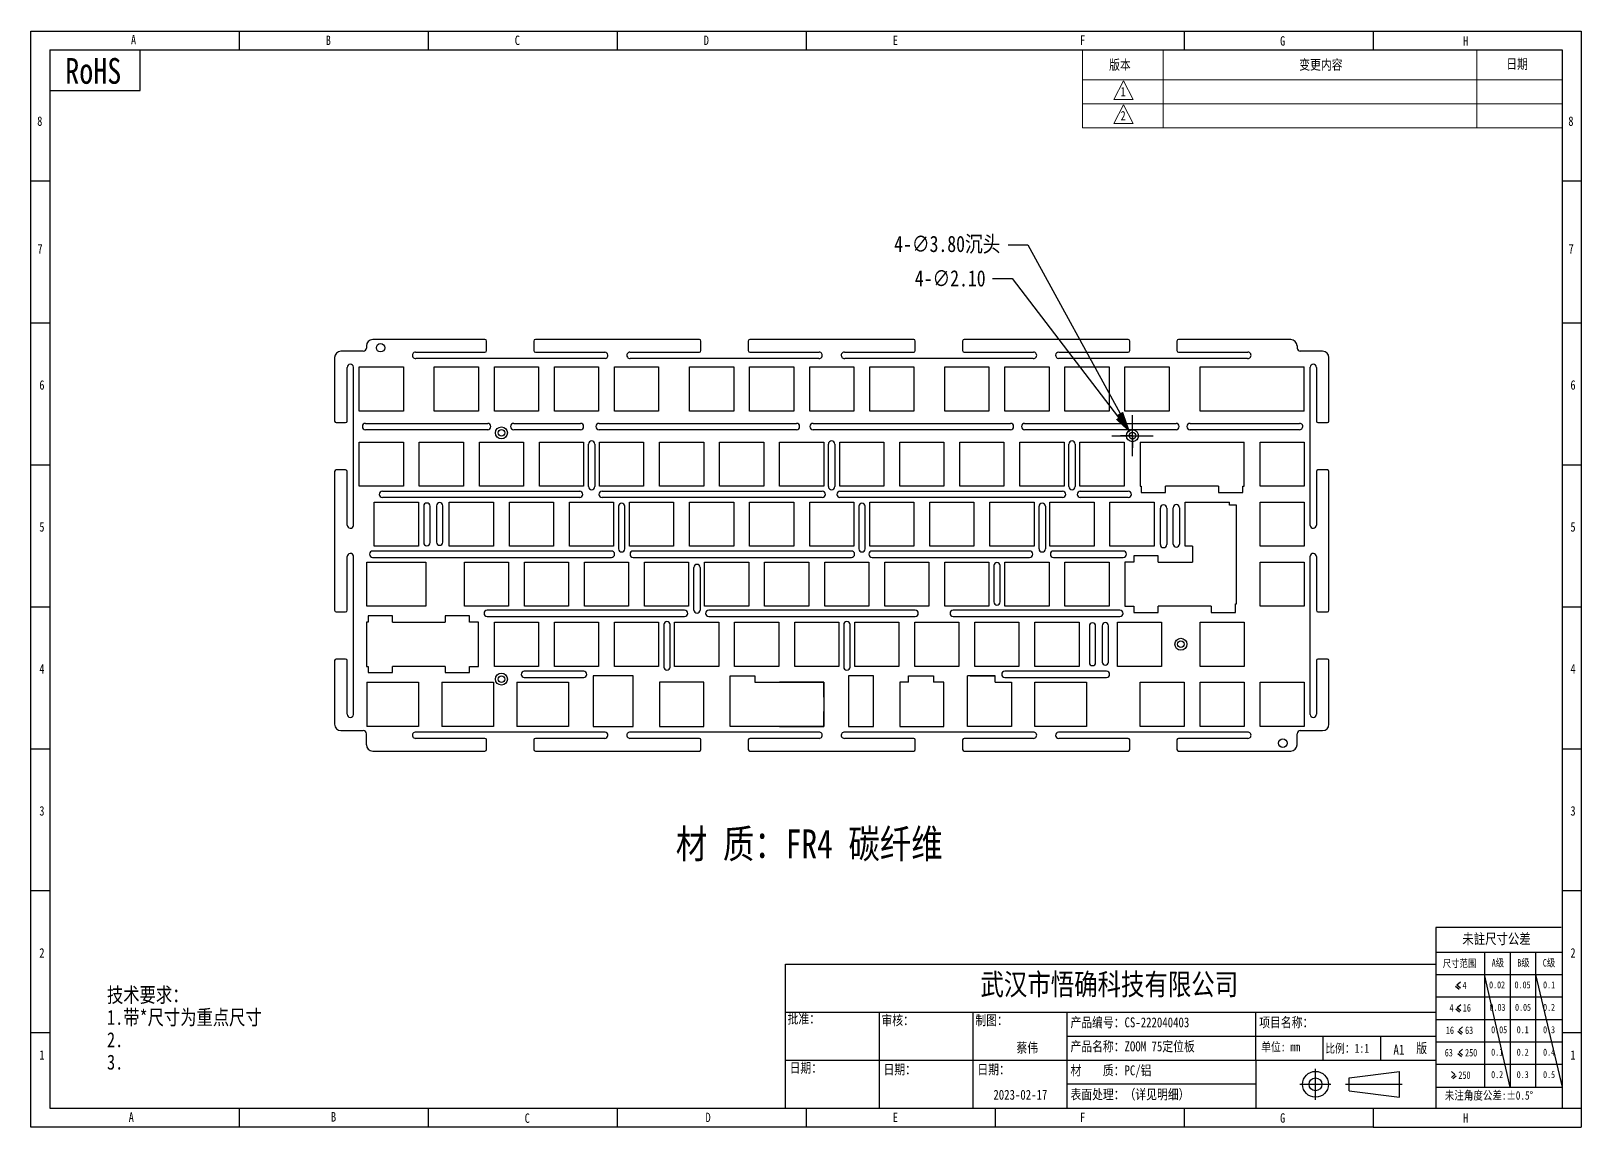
# Model space of a CAD drawing. Header units: millimetres. Extents: x 1340 to 2414, y -845 to -497.
# Drawn here: x 1922.1 to 2413.7, y -845 to -497.4 of the extents above; entities that cross this region are included whole.
import ezdxf

# ---------------------------------------------------------------- set-up
doc = ezdxf.new("R2010")
doc.units = ezdxf.units.MM
doc.header["$LTSCALE"] = 50
doc.header["$MEASUREMENT"] = 0
doc.header["$PDMODE"] = 3
doc.header["$PDSIZE"] = 0.3125
doc.linetypes.add('CENTER', pattern=[0.6, 0.375, -0.075, 0.075, -0.075])
doc.layers.get('0').update_dxf_attribs({"linetype": 'CONTINUOUS'})
doc.layers.get('Defpoints').update_dxf_attribs({"linetype": 'CONTINUOUS'})
for name, color, linetype in [('10', 7, 'CONTINUOUS'), ('TK', 7, 'CONTINUOUS'), ('尺寸', 3, 'CONTINUOUS'), ('文字', 3, 'CONTINUOUS')]:
    doc.layers.add(name, color=color, linetype=linetype)
doc.styles.get("Standard").update_dxf_attribs({"font": '', "width": 0.8})
doc.styles.get('Standard').set_extended_font_data('SimSun')
doc.dimstyles.get("Standard").update_dxf_attribs({"dimscale": 18, "dimtxt": 0.15625, "dimasz": 0.1875, "dimexe": 0.125, "dimexo": 0.0625, "dimgap": 0.09, "dimtad": 0, "dimtih": 1, "dimtoh": 1, "dimzin": 12, "dimdsep": 46, "dimtxsty": 'Standard', "dimblk": '_FILLED', "dimcen": 0.09, "dimazin": 3, "dimtp": 0.01, "dimtm": 0.01, "dimtfac": 1, "dimtofl": 0, "dimtmove": 0, "dimatfit": 3, "dimldrblk": '_FILLED', "dimfxl": 1, "dimtolj": 1, "dimtzin": 4, "dimarcsym": 0})

# ---------------------------------------------------------------- blocks, each defined once
blk = doc.blocks.new('SW_CENTERMARKSYMBOL_6')
at = {"layer": '10', "color": 0}
for p, q in [((-2.5, 0), (-3.8, 0)), ((0, 0), (-2.5, 0)), ((0, 2.5), (0, 3.8)), ((0, 0), (0, 2.5)), ((0, 0), (0, -2.5)), ((0, 0), (2.5, 0)), ((2.5, 0), (3.8, 0)), ((0, -2.5), (0, -3.8))]:
    blk.add_line(p, q, dxfattribs=at)
blk = doc.blocks.new('_FILLED')
at = {"color": 0, "linetype": 'ByBlock'}
blk.add_solid([(0, 0), (-1, 0.167), (-1, -0.167)], dxfattribs=at)
blk = doc.blocks.new('*D2')
at = {"color": 0, "lineweight": -2, "transparency": 16777216}
for p, q in [((2232.02, -565.22), (2238.21, -565.22)), ((2238.21, -565.22), (2267.54, -618.68)), ((2271.43, -632.3), (2271.43, -619.23)), ((2264.89, -625.77), (2277.96, -625.77))]:
    blk.add_line(p, q, dxfattribs=at)
at = {"layer": 'Defpoints', "color": 0, "transparency": 16777216}
for p in [(2270.51, -624.1), (2272.34, -627.43)]:
    blk.add_point(p, dxfattribs=at)
at = {"color": 0, "lineweight": -2, "transparency": 16777216, "xscale": 6.1875, "yscale": 6.1875, "zscale": 6.1875, "rotation": 298.750287693437}
blk.add_blockref('_FILLED', (2270.51, -624.1), dxfattribs=at)
at = {"color": 0, "transparency": 16777216, "insert": (2212.71, -565.22), "char_height": 5.1562, "attachment_point": 5}
blk.add_mtext('\\A1;4-∅3.80{\\fSimSun|b0|i0|c134|p2;沉头}', dxfattribs=at)
blk = doc.blocks.new('*D3')
at = {"color": 0, "lineweight": -2, "transparency": 16777216}
for p, q in [((2227.05, -575.9), (2233.24, -575.9)), ((2233.24, -575.9), (2267.03, -620.02)), ((2271.43, -632.3), (2271.43, -619.23)), ((2264.89, -625.77), (2277.96, -625.77))]:
    blk.add_line(p, q, dxfattribs=at)
at = {"layer": 'Defpoints', "color": 0, "transparency": 16777216}
for p in [(2270.79, -624.93), (2272.06, -626.6)]:
    blk.add_point(p, dxfattribs=at)
at = {"color": 0, "lineweight": -2, "transparency": 16777216, "xscale": 6.1875, "yscale": 6.1875, "zscale": 6.1875, "rotation": 307.4442253555715}
blk.add_blockref('_FILLED', (2270.79, -624.93), dxfattribs=at)
at = {"color": 0, "transparency": 16777216, "insert": (2213.62, -575.9), "char_height": 5.1562, "attachment_point": 5}
blk.add_mtext('\\A1;4-∅2.10', dxfattribs=at)

msp = doc.modelspace()

# ---------------------------------------------------------------- linework, layer by layer
at = {"color": 0}
for p, q in [((1922.068, -845.03), (1922.068, -497.412)), ((1922.068, -497.412), (2413.699, -497.412)), ((1988.062, -497.412), (1988.062, -503.407)), ((2048.011, -497.412), (2048.011, -503.407)), ((2107.96, -497.412), (2107.96, -503.407)), ((2167.908, -497.412), (2167.908, -503.407)), ((2287.806, -497.412), (2287.806, -503.407)), ((2347.755, -497.412), (2347.755, -503.407)), ((2413.699, -497.412), (2413.699, -845.03)), ((1928.063, -503.407), (1928.063, -839.035)), ((1928.063, -503.407), (2407.704, -503.407)), ((1956.744, -516.306), (1956.744, -503.407)), ((2407.704, -503.407), (2407.704, -839.035)), ((1928.063, -516.306), (1956.744, -516.306)), ((1922.068, -544.922), (1928.063, -544.922)), ((2407.704, -544.922), (2413.699, -544.922)), ((1922.068, -589.947), (1928.063, -589.947)), ((2407.704, -589.947), (2413.699, -589.947)), ((1922.068, -634.977), (1928.063, -634.977)), ((2407.704, -634.977), (2413.699, -634.977)), ((1922.068, -680.006), (1928.063, -680.006)), ((2407.704, -680.006), (2413.699, -680.006)), ((1922.068, -725.035), (1928.063, -725.035)), ((2407.704, -725.035), (2413.699, -725.035)), ((2407.704, -748.669), (2407.704, -800.995)), ((1922.068, -770.064), (1928.063, -770.064)), ((2407.704, -770.064), (2413.699, -770.064)), ((2407.395, -781.779), (2367.682, -781.779)), ((2367.682, -781.779), (2367.682, -795.861)), ((2367.682, -783.292), (2367.682, -839.035)), ((2367.682, -789.549), (2407.704, -789.549)), ((2383.093, -789.549), (2383.093, -832.421)), ((2391.194, -789.549), (2391.194, -832.421)), ((2399.294, -789.549), (2399.294, -832.421)), ((2161.362, -793.367), (2367.682, -793.377)), ((2161.362, -839.035), (2161.362, -793.367)), ((2367.682, -796.662), (2407.704, -796.662)), ((2373.94, -800.409), (2375.052, -801.342)), ((2374.321, -799.955), (2375.433, -799.022)), ((2374.321, -799.955), (2375.433, -800.888)), ((2367.682, -803.774), (2407.704, -803.774)), ((2374.429, -807.118), (2375.54, -806.185)), ((2161.362, -808.58), (2367.682, -808.58)), ((2191.148, -839.035), (2191.148, -808.58)), ((2220.934, -839.035), (2220.934, -808.58)), ((2250.72, -839.035), (2250.72, -808.58)), ((2310.592, -823.795), (2310.592, -808.58)), ((2367.682, -810.887), (2407.704, -810.887)), ((2374.048, -807.572), (2375.159, -808.505)), ((2374.429, -807.118), (2375.54, -808.051)), ((1922.068, -815.094), (1928.063, -815.094)), ((2374.646, -814.635), (2375.758, -815.568)), ((2375.027, -814.181), (2376.139, -813.248)), ((2375.027, -814.181), (2376.139, -815.114)), ((2407.704, -815.094), (2413.699, -815.094)), ((2250.72, -816.187), (2367.682, -816.187)), ((2331.782, -816.187), (2331.782, -823.795)), ((2350.109, -816.334), (2350.109, -823.795)), ((2367.682, -818), (2407.704, -818)), ((2375.027, -821.293), (2376.139, -820.361)), ((2161.362, -823.795), (2367.682, -823.795)), ((2310.592, -823.795), (2310.592, -839.035)), ((2367.682, -825.112), (2407.704, -825.112)), ((2374.646, -821.747), (2375.758, -822.68)), ((2375.027, -821.293), (2376.139, -822.226)), ((2340.14, -829.443), (2356.093, -827.394)), ((2340.14, -833.541), (2340.14, -829.443)), ((2356.093, -835.589), (2356.093, -827.394)), ((2373.728, -828.406), (2372.616, -827.473)), ((2373.728, -828.406), (2372.616, -829.339)), ((2374.109, -828.86), (2372.997, -829.793)), ((2310.592, -831.415), (2250.72, -831.415)), ((2340.14, -833.541), (2356.093, -835.589)), ((2367.682, -832.421), (2407.704, -832.421)), ((1928.063, -839.035), (2104.071, -839.035)), ((1988.062, -839.035), (1988.062, -845.03)), ((2048.011, -839.035), (2048.011, -845.03)), ((2104.071, -839.035), (2367.682, -839.035)), ((2107.96, -839.035), (2107.96, -845.03)), ((2167.908, -839.035), (2167.908, -845.03)), ((2227.857, -839.035), (2227.857, -845.03)), ((2287.806, -839.035), (2287.806, -845.03)), ((2347.755, -839.035), (2347.755, -845.03)), ((2367.682, -839.02), (2407.704, -839.035)), ((2367.682, -839.035), (2413.699, -839.035)), ((2107.96, -845.03), (1922.068, -845.03)), ((2347.755, -845.03), (2107.96, -845.03)), ((2347.755, -845.03), (2413.699, -845.03))]:
    msp.add_line(p, q, dxfattribs=at)
at = {"color": 0, "lineweight": 13}
for p, q in [((2255.566, -512.866), (2255.566, -503.407)), ((2281.178, -512.866), (2281.178, -503.407)), ((2380.704, -512.866), (2380.704, -503.407)), ((2407.654, -512.866), (2255.566, -512.866))]:
    msp.add_line(p, q, dxfattribs=at)
at = {"color": 7, "linetype": 'Continuous'}
for p, q in [((2027.452, -598.962), (2020.352, -598.964)), ((2028.452, -597.267), (2028.452, -597.962)), ((2066.054, -595.267), (2030.452, -595.267)), ((2044.054, -599.267), (2066.054, -599.267)), ((2066.554, -598.767), (2066.554, -595.767)), ((2081.554, -595.767), (2081.554, -598.767)), ((2134.054, -595.267), (2082.054, -595.267)), ((2082.054, -599.267), (2104.054, -599.267)), ((2112.054, -599.267), (2134.054, -599.267)), ((2134.554, -598.767), (2134.554, -595.767)), ((2149.554, -595.767), (2149.554, -598.767)), ((2202.054, -595.267), (2150.054, -595.267)), ((2150.054, -599.267), (2172.054, -599.267)), ((2180.051, -599.267), (2202.054, -599.267)), ((2202.554, -598.767), (2202.554, -595.767)), ((2217.554, -595.767), (2217.554, -598.767)), ((2270.054, -595.267), (2218.054, -595.267)), ((2218.054, -599.267), (2240.051, -599.267)), ((2248.051, -599.267), (2270.054, -599.267)), ((2270.554, -598.767), (2270.554, -595.767)), ((2285.554, -595.767), (2285.554, -598.767)), ((2321.652, -595.267), (2286.054, -595.267)), ((2286.054, -599.267), (2308.051, -599.267)), ((2323.652, -597.267), (2323.652, -597.962)), ((2331.752, -598.964), (2324.652, -598.962)), ((2018.352, -600.964), (2018.352, -621.129)), ((2022.352, -621.129), (2022.352, -604.131)), ((2024.347, -654.226), (2024.347, -604.031)), ((2026.177, -617.962), (2026.177, -603.962)), ((2026.177, -603.962), (2040.176, -603.962)), ((2040.176, -603.962), (2040.176, -617.962)), ((2104.154, -601.262), (2044.154, -601.262)), ((2049.989, -617.962), (2049.989, -603.962)), ((2049.989, -603.962), (2063.989, -603.962)), ((2063.989, -603.962), (2063.989, -617.962)), ((2069.039, -617.962), (2069.039, -603.962)), ((2069.039, -603.962), (2083.039, -603.962)), ((2083.039, -603.962), (2083.039, -617.962)), ((2088.089, -617.962), (2088.089, -603.962)), ((2088.089, -603.962), (2102.089, -603.962)), ((2102.089, -603.962), (2102.089, -617.962)), ((2107.139, -617.962), (2107.139, -603.962)), ((2107.139, -603.962), (2121.139, -603.962)), ((2171.954, -601.262), (2112.154, -601.262)), ((2121.139, -603.962), (2121.139, -617.962)), ((2130.952, -617.962), (2130.952, -603.962)), ((2130.952, -603.962), (2144.951, -603.962)), ((2144.951, -603.962), (2144.951, -617.962)), ((2150.002, -617.962), (2150.002, -603.962)), ((2150.002, -603.962), (2164.001, -603.962)), ((2164.001, -603.962), (2164.001, -617.962)), ((2169.052, -617.962), (2169.052, -603.962)), ((2169.052, -603.962), (2183.051, -603.962)), ((2239.951, -601.262), (2180.151, -601.262)), ((2183.051, -603.962), (2183.051, -617.962)), ((2188.102, -617.962), (2188.102, -603.962)), ((2188.102, -603.962), (2202.101, -603.962)), ((2202.101, -603.962), (2202.101, -617.962)), ((2211.914, -617.962), (2211.914, -603.962)), ((2211.914, -603.962), (2225.914, -603.962)), ((2225.914, -603.962), (2225.914, -617.962)), ((2230.964, -617.962), (2230.964, -603.962)), ((2230.964, -603.962), (2244.964, -603.962)), ((2244.964, -603.962), (2244.964, -617.962)), ((2307.951, -601.262), (2247.951, -601.262)), ((2250.014, -603.962), (2264.014, -603.962)), ((2250.014, -617.962), (2250.014, -603.962)), ((2264.014, -603.962), (2264.014, -617.962)), ((2269.064, -603.962), (2283.064, -603.962)), ((2269.064, -617.962), (2269.064, -603.962)), ((2283.064, -603.962), (2283.064, -617.962)), ((2292.877, -603.962), (2325.927, -603.962)), ((2292.877, -617.962), (2292.877, -603.962)), ((2325.927, -617.962), (2325.927, -603.962)), ((2327.757, -654.226), (2327.757, -604.031)), ((2329.752, -604.131), (2329.752, -621.129)), ((2333.752, -621.129), (2333.752, -600.964)), ((2040.176, -617.962), (2026.177, -617.962)), ((2063.989, -617.962), (2049.989, -617.962)), ((2083.039, -617.962), (2069.039, -617.962)), ((2102.089, -617.962), (2088.089, -617.962)), ((2121.139, -617.962), (2107.139, -617.962)), ((2144.951, -617.962), (2130.952, -617.962)), ((2164.001, -617.962), (2150.002, -617.962)), ((2183.051, -617.962), (2169.052, -617.962)), ((2202.101, -617.962), (2188.102, -617.962)), ((2225.914, -617.962), (2211.914, -617.962)), ((2244.964, -617.962), (2230.964, -617.962)), ((2264.014, -617.962), (2250.014, -617.962)), ((2283.064, -617.962), (2269.064, -617.962)), ((2325.927, -617.962), (2292.877, -617.962)), ((2018.852, -621.629), (2021.852, -621.629)), ((2028.177, -621.868), (2066.924, -621.868)), ((2066.924, -623.868), (2028.177, -623.868)), ((2075.199, -621.868), (2096.356, -621.868)), ((2096.356, -623.868), (2075.199, -623.868)), ((2102.27, -621.868), (2164.856, -621.868)), ((2164.856, -623.868), (2102.27, -623.868)), ((2170.152, -621.868), (2232.738, -621.868)), ((2232.738, -623.868), (2170.152, -623.868)), ((2237.213, -621.868), (2285.246, -621.868)), ((2285.246, -623.868), (2237.213, -623.868)), ((2289.721, -621.868), (2324.454, -621.868)), ((2324.425, -623.863), (2289.721, -623.868)), ((2330.252, -621.629), (2333.252, -621.629)), ((2026.177, -641.774), (2026.177, -627.774)), ((2026.177, -627.774), (2040.176, -627.774)), ((2040.176, -627.774), (2040.176, -641.774)), ((2045.227, -641.774), (2045.227, -627.774)), ((2045.227, -627.774), (2059.226, -627.774)), ((2059.226, -627.774), (2059.226, -641.774)), ((2064.277, -641.774), (2064.277, -627.774)), ((2064.277, -627.774), (2078.276, -627.774)), ((2078.276, -627.774), (2078.276, -641.774)), ((2083.327, -641.774), (2083.327, -627.774)), ((2083.327, -627.774), (2097.326, -627.774)), ((2097.326, -627.774), (2097.326, -641.774)), ((2098.876, -641.888), (2098.876, -628.406)), ((2100.876, -628.406), (2100.876, -641.888)), ((2102.377, -641.774), (2102.377, -627.774)), ((2102.377, -627.774), (2116.376, -627.774)), ((2116.376, -627.774), (2116.376, -641.774)), ((2121.425, -641.774), (2121.425, -627.774)), ((2121.425, -627.774), (2135.426, -627.774)), ((2135.426, -627.774), (2135.426, -641.774)), ((2140.475, -641.774), (2140.475, -627.774)), ((2140.475, -627.774), (2154.476, -627.774)), ((2154.476, -627.774), (2154.476, -641.774)), ((2159.527, -641.774), (2159.527, -627.774)), ((2159.527, -627.774), (2173.526, -627.774)), ((2173.526, -627.774), (2173.526, -641.774)), ((2174.992, -641.888), (2174.992, -628.406)), ((2176.992, -628.406), (2176.992, -641.888)), ((2178.577, -641.774), (2178.577, -627.774)), ((2178.577, -627.774), (2192.576, -627.774)), ((2192.576, -627.774), (2192.576, -641.774)), ((2197.627, -641.774), (2197.627, -627.774)), ((2197.627, -627.774), (2211.626, -627.774)), ((2211.626, -627.774), (2211.626, -641.774)), ((2216.677, -627.774), (2230.676, -627.774)), ((2216.677, -641.774), (2216.677, -627.774)), ((2230.676, -627.774), (2230.676, -641.774)), ((2235.727, -627.774), (2249.726, -627.774)), ((2235.727, -641.774), (2235.727, -627.774)), ((2249.726, -627.774), (2249.726, -641.774)), ((2251.271, -641.888), (2251.271, -628.406)), ((2253.271, -628.406), (2253.271, -641.888)), ((2254.777, -627.774), (2268.776, -627.774)), ((2254.777, -641.774), (2254.777, -627.774)), ((2268.776, -627.774), (2268.776, -641.774)), ((2273.825, -627.774), (2306.875, -627.774)), ((2273.825, -627.774), (2273.825, -641.774)), ((2306.875, -641.774), (2306.875, -627.774)), ((2311.927, -627.774), (2325.926, -627.774)), ((2311.927, -641.774), (2311.927, -627.774)), ((2325.926, -627.774), (2325.926, -641.774)), ((2018.352, -637.129), (2018.352, -681.123)), ((2021.852, -636.629), (2018.852, -636.629)), ((2022.352, -654.127), (2022.352, -637.129)), ((2329.752, -637.129), (2329.752, -654.127)), ((2333.252, -636.629), (2330.252, -636.629)), ((2333.752, -681.123), (2333.752, -637.129)), ((2040.176, -641.774), (2026.177, -641.774)), ((2033.518, -643.376), (2096.104, -643.376)), ((2059.226, -641.774), (2045.227, -641.774)), ((2078.276, -641.774), (2064.277, -641.774)), ((2097.326, -641.774), (2083.327, -641.774)), ((2116.376, -641.774), (2102.377, -641.774)), ((2103.226, -643.376), (2173.061, -643.376)), ((2135.426, -641.774), (2121.425, -641.774)), ((2154.476, -641.774), (2140.475, -641.774)), ((2173.526, -641.774), (2159.527, -641.774)), ((2192.576, -641.774), (2178.577, -641.774)), ((2178.658, -643.376), (2249.272, -643.376)), ((2211.626, -641.774), (2197.627, -641.774)), ((2230.676, -641.774), (2216.677, -641.774)), ((2249.726, -641.774), (2235.727, -641.774)), ((2268.776, -641.774), (2254.777, -641.774)), ((2254.886, -643.376), (2270.09, -643.376)), ((2273.825, -641.774), (2274.226, -641.774)), ((2274.226, -641.774), (2274.226, -643.775)), ((2274.226, -643.775), (2281.945, -643.774)), ((2298.745, -641.774), (2281.945, -641.774)), ((2281.945, -643.774), (2281.945, -641.774)), ((2298.745, -641.774), (2298.745, -643.774)), ((2298.745, -643.774), (2306.451, -643.775)), ((2306.451, -641.774), (2306.875, -641.774)), ((2306.451, -643.775), (2306.451, -641.774)), ((2325.926, -641.774), (2311.927, -641.774)), ((2030.939, -660.824), (2030.939, -646.824)), ((2030.939, -646.824), (2044.939, -646.824)), ((2096.104, -645.376), (2033.518, -645.376)), ((2044.939, -646.824), (2044.939, -660.824)), ((2046.625, -648.137), (2046.625, -659.667)), ((2048.625, -659.667), (2048.625, -648.137)), ((2050.709, -647.999), (2050.709, -659.529)), ((2052.709, -659.529), (2052.709, -647.999)), ((2054.752, -660.824), (2054.752, -646.824)), ((2054.752, -646.824), (2068.751, -646.824)), ((2068.751, -646.824), (2068.751, -660.824)), ((2073.802, -660.824), (2073.802, -646.824)), ((2073.802, -646.824), (2087.801, -646.824)), ((2087.801, -646.824), (2087.801, -660.824)), ((2092.852, -660.824), (2092.852, -646.824)), ((2092.852, -646.824), (2106.851, -646.824)), ((2173.061, -645.376), (2103.226, -645.376)), ((2106.851, -646.824), (2106.851, -660.824)), ((2108.414, -648.161), (2108.414, -661.644)), ((2110.414, -661.644), (2110.414, -648.161)), ((2111.902, -660.824), (2111.902, -646.824)), ((2111.902, -646.824), (2125.901, -646.824)), ((2125.901, -646.824), (2125.901, -660.824)), ((2130.952, -660.824), (2130.952, -646.824)), ((2130.952, -646.824), (2144.951, -646.824)), ((2144.951, -646.824), (2144.951, -660.824)), ((2150.002, -660.824), (2150.002, -646.824)), ((2150.002, -646.824), (2164.001, -646.824)), ((2164.001, -646.824), (2164.001, -660.824)), ((2169.052, -660.824), (2169.052, -646.824)), ((2169.052, -646.824), (2183.051, -646.824)), ((2249.272, -645.376), (2178.658, -645.376)), ((2183.051, -646.824), (2183.051, -660.824)), ((2184.643, -648.161), (2184.643, -661.644)), ((2186.643, -661.644), (2186.643, -648.161)), ((2188.102, -660.824), (2188.102, -646.824)), ((2188.102, -646.824), (2202.101, -646.824)), ((2202.101, -646.824), (2202.101, -660.824)), ((2207.152, -646.824), (2221.151, -646.824)), ((2207.152, -660.824), (2207.152, -646.824)), ((2221.151, -646.824), (2221.151, -660.824)), ((2226.202, -646.824), (2240.201, -646.824)), ((2226.202, -660.824), (2226.202, -646.824)), ((2240.201, -646.824), (2240.201, -660.824)), ((2241.801, -661.644), (2241.801, -648.161)), ((2243.801, -648.161), (2243.801, -661.644)), ((2245.252, -646.824), (2259.251, -646.824)), ((2245.252, -660.824), (2245.252, -646.824)), ((2270.09, -645.376), (2254.886, -645.376)), ((2259.251, -646.824), (2259.251, -660.824)), ((2264.302, -646.824), (2278.301, -646.824)), ((2264.302, -660.824), (2264.302, -646.824)), ((2278.301, -646.824), (2278.301, -660.824)), ((2280.283, -660.28), (2280.283, -648.75)), ((2282.283, -648.75), (2282.283, -660.28)), ((2284.367, -660.142), (2284.367, -648.612)), ((2286.367, -648.612), (2286.367, -660.142)), ((2288.114, -646.824), (2302.193, -646.824)), ((2288.114, -660.824), (2288.114, -646.824)), ((2302.193, -647.855), (2302.193, -646.825)), ((2304.423, -647.855), (2302.193, -647.855)), ((2304.423, -679.055), (2304.423, -647.855)), ((2311.927, -646.824), (2325.926, -646.824)), ((2311.927, -660.824), (2311.927, -646.824)), ((2325.926, -646.824), (2325.926, -660.824)), ((2106.171, -662.359), (2030.413, -662.359)), ((2044.939, -660.824), (2030.939, -660.824)), ((2068.751, -660.824), (2054.752, -660.824)), ((2087.801, -660.824), (2073.802, -660.824)), ((2106.851, -660.824), (2092.852, -660.824)), ((2125.901, -660.824), (2111.902, -660.824)), ((2182.294, -662.359), (2113.083, -662.359)), ((2144.951, -660.824), (2130.952, -660.824)), ((2164.001, -660.824), (2150.002, -660.824)), ((2183.051, -660.824), (2169.052, -660.824)), ((2202.101, -660.824), (2188.102, -660.824)), ((2238.805, -662.359), (2188.858, -662.359)), ((2221.151, -660.824), (2207.152, -660.824)), ((2240.201, -660.824), (2226.202, -660.824)), ((2259.251, -660.824), (2245.252, -660.824)), ((2268.499, -662.359), (2246.384, -662.359)), ((2278.301, -660.824), (2264.302, -660.824)), ((2290.423, -660.824), (2288.114, -660.824)), ((2290.423, -660.824), (2290.423, -665.874)), ((2325.926, -660.824), (2311.927, -660.824)), ((2022.352, -681.123), (2022.352, -664.125)), ((2024.347, -714.221), (2024.347, -664.025)), ((2029.508, -665.874), (2047.32, -665.874)), ((2030.413, -664.359), (2106.171, -664.359)), ((2047.32, -665.874), (2047.32, -679.874)), ((2059.514, -679.874), (2059.514, -665.874)), ((2059.514, -665.874), (2073.514, -665.874)), ((2073.514, -665.874), (2073.514, -679.874)), ((2078.564, -679.874), (2078.564, -665.874)), ((2078.564, -665.874), (2092.564, -665.874)), ((2092.564, -665.874), (2092.564, -679.874)), ((2097.614, -679.874), (2097.614, -665.874)), ((2097.614, -665.874), (2111.614, -665.874)), ((2111.614, -665.874), (2111.614, -679.874)), ((2113.083, -664.359), (2182.294, -664.359)), ((2116.664, -679.874), (2116.664, -665.874)), ((2116.664, -665.874), (2130.664, -665.874)), ((2130.664, -665.874), (2130.664, -679.874)), ((2132.326, -681.069), (2132.326, -667.587)), ((2134.326, -667.587), (2134.326, -681.069)), ((2135.714, -679.874), (2135.714, -665.874)), ((2135.714, -665.874), (2149.714, -665.874)), ((2149.714, -665.874), (2149.714, -679.874)), ((2154.764, -679.874), (2154.764, -665.874)), ((2154.764, -665.874), (2168.764, -665.874)), ((2168.764, -665.874), (2168.764, -679.874)), ((2173.814, -679.874), (2173.814, -665.874)), ((2173.814, -665.874), (2187.814, -665.874)), ((2187.814, -665.874), (2187.814, -679.874)), ((2188.858, -664.359), (2238.805, -664.359)), ((2192.864, -665.874), (2206.864, -665.874)), ((2192.864, -679.874), (2192.864, -665.874)), ((2206.864, -665.874), (2206.864, -679.874)), ((2211.914, -665.874), (2225.914, -665.874)), ((2211.914, -679.874), (2211.914, -665.874)), ((2225.914, -665.874), (2225.914, -679.874)), ((2227.46, -666.978), (2227.46, -678.508)), ((2229.46, -678.508), (2229.46, -666.978)), ((2230.964, -665.874), (2244.964, -665.874)), ((2230.964, -679.874), (2230.964, -665.874)), ((2244.964, -665.874), (2244.964, -679.874)), ((2246.384, -664.359), (2268.499, -664.359)), ((2250.014, -665.874), (2264.014, -665.874)), ((2250.014, -679.874), (2250.014, -665.874)), ((2264.014, -665.874), (2264.014, -679.874)), ((2271.869, -665.875), (2269.063, -665.875)), ((2269.063, -665.875), (2269.063, -679.875)), ((2279.573, -663.875), (2271.869, -663.875)), ((2271.869, -663.875), (2271.869, -665.875)), ((2279.573, -665.875), (2279.573, -663.875)), ((2279.573, -665.874), (2290.423, -665.874)), ((2311.927, -665.874), (2325.926, -665.874)), ((2311.927, -679.874), (2311.927, -665.874)), ((2325.926, -665.874), (2325.926, -679.874)), ((2327.757, -714.221), (2327.757, -664.025)), ((2329.752, -664.125), (2329.752, -681.123)), ((2018.852, -681.623), (2021.852, -681.623)), ((2028.981, -682.925), (2028.981, -684.925)), ((2036.678, -682.925), (2028.981, -682.925)), ((2047.32, -679.874), (2029.508, -679.874)), ((2036.678, -684.925), (2036.678, -682.925)), ((2053.478, -682.925), (2053.478, -684.925)), ((2061.181, -682.925), (2053.478, -682.925)), ((2073.514, -679.874), (2059.514, -679.874)), ((2061.181, -684.925), (2061.181, -682.925)), ((2129.37, -681.125), (2066.752, -681.125)), ((2066.752, -683.125), (2129.37, -683.125)), ((2092.564, -679.874), (2078.564, -679.874)), ((2111.614, -679.874), (2097.614, -679.874)), ((2130.664, -679.874), (2116.664, -679.874)), ((2149.714, -679.874), (2135.714, -679.874)), ((2202.5, -681.125), (2137.047, -681.125)), ((2137.047, -683.125), (2202.5, -683.125)), ((2168.764, -679.874), (2154.764, -679.874)), ((2187.814, -679.874), (2173.814, -679.874)), ((2206.864, -679.874), (2192.864, -679.874)), ((2225.914, -679.874), (2211.914, -679.874)), ((2267.445, -681.125), (2214.58, -681.125)), ((2214.58, -683.125), (2267.445, -683.125)), ((2244.964, -679.874), (2230.964, -679.874)), ((2264.014, -679.874), (2250.014, -679.874)), ((2269.063, -679.875), (2271.869, -679.875)), ((2271.869, -679.875), (2271.869, -681.875)), ((2271.869, -681.875), (2279.573, -681.875)), ((2296.373, -679.874), (2279.573, -679.874)), ((2279.573, -681.875), (2279.573, -679.875)), ((2296.373, -679.875), (2296.373, -681.875)), ((2296.373, -681.875), (2304.068, -681.875)), ((2304.068, -679.055), (2304.423, -679.055)), ((2304.068, -681.875), (2304.068, -679.055)), ((2325.926, -679.874), (2311.927, -679.874)), ((2330.252, -681.623), (2333.252, -681.623)), ((2028.478, -684.925), (2028.478, -698.925)), ((2028.981, -684.925), (2028.478, -684.925)), ((2036.678, -684.924), (2053.478, -684.924)), ((2063.988, -684.925), (2061.181, -684.925)), ((2063.988, -698.925), (2063.988, -684.925)), ((2069.039, -698.925), (2069.039, -684.924)), ((2069.039, -684.924), (2083.039, -684.924)), ((2083.039, -684.924), (2083.039, -698.925)), ((2088.089, -698.925), (2088.089, -684.924)), ((2088.089, -684.924), (2102.089, -684.924)), ((2102.089, -684.924), (2102.089, -698.925)), ((2107.139, -698.925), (2107.139, -684.924)), ((2107.139, -684.924), (2121.139, -684.924)), ((2121.139, -684.924), (2121.139, -698.925)), ((2122.772, -685.677), (2122.772, -699.159)), ((2124.772, -699.159), (2124.772, -685.677)), ((2126.189, -698.925), (2126.189, -684.924)), ((2126.189, -684.924), (2140.189, -684.924)), ((2140.189, -684.924), (2140.189, -698.925)), ((2145.239, -698.925), (2145.239, -684.924)), ((2145.239, -684.924), (2159.239, -684.924)), ((2159.239, -684.924), (2159.239, -698.925)), ((2164.289, -684.924), (2178.289, -684.924)), ((2164.289, -698.925), (2164.289, -684.924)), ((2178.289, -684.924), (2178.289, -698.925)), ((2179.852, -685.677), (2179.852, -699.159)), ((2181.852, -699.159), (2181.852, -685.677)), ((2183.339, -684.924), (2197.339, -684.924)), ((2183.339, -698.925), (2183.339, -684.924)), ((2197.339, -684.924), (2197.339, -698.925)), ((2202.389, -684.924), (2216.389, -684.924)), ((2202.389, -698.925), (2202.389, -684.924)), ((2216.389, -684.924), (2216.389, -698.925)), ((2221.439, -684.924), (2235.439, -684.924)), ((2221.439, -698.925), (2221.439, -684.924)), ((2235.439, -684.924), (2235.439, -698.925)), ((2240.489, -684.924), (2254.489, -684.924)), ((2240.489, -698.925), (2240.489, -684.924)), ((2254.489, -684.924), (2254.489, -698.925)), ((2257.758, -686.17), (2257.758, -697.701)), ((2259.758, -697.701), (2259.758, -686.17)), ((2261.842, -686.032), (2261.842, -697.562)), ((2263.842, -697.562), (2263.842, -686.032)), ((2266.683, -684.924), (2280.682, -684.924)), ((2266.683, -698.925), (2266.683, -684.924)), ((2280.682, -684.924), (2280.682, -698.925)), ((2292.877, -684.924), (2306.876, -684.924)), ((2292.877, -698.925), (2292.877, -684.924)), ((2306.876, -684.924), (2306.876, -698.925)), ((2018.352, -697.123), (2018.352, -717.288)), ((2021.852, -696.623), (2018.852, -696.623)), ((2022.352, -714.121), (2022.352, -697.123)), ((2329.752, -697.123), (2329.752, -714.121)), ((2333.252, -696.623), (2330.252, -696.623)), ((2333.752, -717.288), (2333.752, -697.123)), ((2028.478, -698.925), (2028.981, -698.925)), ((2028.981, -698.925), (2028.981, -700.925)), ((2028.981, -700.925), (2036.678, -700.925)), ((2036.678, -700.925), (2036.678, -698.925)), ((2053.478, -698.925), (2036.678, -698.925)), ((2053.478, -698.925), (2053.478, -700.925)), ((2053.478, -700.925), (2061.181, -700.925)), ((2061.181, -700.925), (2061.181, -698.925)), ((2061.181, -698.925), (2063.988, -698.925)), ((2083.039, -698.925), (2069.039, -698.925)), ((2097.374, -700.46), (2078.522, -700.46)), ((2078.522, -702.46), (2097.374, -702.46)), ((2102.089, -698.925), (2088.089, -698.925)), ((2121.139, -698.925), (2107.139, -698.925)), ((2140.189, -698.925), (2126.189, -698.925)), ((2159.239, -698.925), (2145.239, -698.925)), ((2178.289, -698.925), (2164.289, -698.925)), ((2197.339, -698.925), (2183.339, -698.925)), ((2216.389, -698.925), (2202.389, -698.925)), ((2235.439, -698.925), (2221.439, -698.925)), ((2263.186, -700.46), (2230.96, -700.46)), ((2230.96, -702.46), (2263.186, -702.46)), ((2254.489, -698.925), (2240.489, -698.925)), ((2280.682, -698.925), (2266.683, -698.925)), ((2306.876, -698.925), (2292.877, -698.925)), ((2273.827, -703.974), (2287.826, -703.974)), ((2273.827, -717.974), (2273.827, -703.974)), ((2287.826, -703.974), (2287.826, -717.974)), ((2292.877, -703.974), (2306.876, -703.974)), ((2292.877, -717.974), (2292.877, -703.974)), ((2306.876, -703.974), (2306.876, -717.974)), ((2311.927, -703.974), (2325.926, -703.974)), ((2311.927, -717.974), (2311.927, -703.974)), ((2325.926, -703.974), (2325.926, -717.974)), ((2020.352, -719.282), (2027.452, -719.282)), ((2028.452, -723.777), (2028.452, -720.282)), ((2066.054, -721.777), (2044.054, -721.777)), ((2104.154, -719.782), (2044.154, -719.782)), ((2066.554, -725.277), (2066.554, -722.277)), ((2081.554, -722.277), (2081.554, -725.277)), ((2104.054, -721.777), (2082.054, -721.777)), ((2134.054, -721.777), (2112.054, -721.777)), ((2171.954, -719.782), (2112.154, -719.782)), ((2134.554, -725.277), (2134.554, -722.277)), ((2149.554, -722.277), (2149.554, -725.277)), ((2172.054, -721.777), (2150.054, -721.777)), ((2202.054, -721.777), (2180.051, -721.777)), ((2239.951, -719.782), (2180.151, -719.782)), ((2202.554, -725.277), (2202.554, -722.277)), ((2217.554, -722.277), (2217.554, -725.277)), ((2240.051, -721.777), (2218.054, -721.777)), ((2307.951, -719.782), (2247.951, -719.782)), ((2270.054, -721.777), (2248.051, -721.777)), ((2270.554, -725.277), (2270.554, -722.277)), ((2287.826, -717.974), (2273.827, -717.974)), ((2285.554, -722.277), (2285.554, -725.277)), ((2308.051, -721.777), (2286.054, -721.777)), ((2306.876, -717.974), (2292.877, -717.974)), ((2325.926, -717.974), (2311.927, -717.974)), ((2323.652, -723.777), (2323.652, -720.282)), ((2324.652, -719.282), (2331.752, -719.282)), ((2030.452, -725.777), (2066.054, -725.777)), ((2082.054, -725.777), (2134.054, -725.777)), ((2150.054, -725.777), (2202.054, -725.777)), ((2218.054, -725.777), (2270.054, -725.777)), ((2286.054, -725.777), (2321.652, -725.777))]:
    msp.add_line(p, q, dxfattribs=at)
at = {"color": 7}
for p, q in [((2113.052, -701.945), (2100.42, -701.945)), ((2100.42, -701.945), (2100.42, -718.045)), ((2113.052, -718.045), (2113.052, -701.945)), ((2143.801, -701.945), (2151.676, -701.945)), ((2143.801, -718.045), (2143.801, -701.945)), ((2151.676, -701.945), (2151.676, -703.976)), ((2189.252, -701.945), (2181.377, -701.945)), ((2181.377, -701.945), (2181.377, -718.045)), ((2189.252, -718.045), (2189.252, -701.945)), ((2200.42, -703.976), (2200.42, -701.944)), ((2200.42, -701.944), (2208.295, -701.944)), ((2208.295, -701.944), (2208.295, -703.976)), ((2227.876, -701.945), (2219.058, -701.945)), ((2219.058, -718.045), (2219.058, -701.945)), ((2220.001, -701.945), (2227.876, -701.945)), ((2227.876, -703.974), (2227.876, -701.945)), ((2028.558, -703.974), (2044.939, -703.974)), ((2028.558, -703.974), (2028.558, -717.974)), ((2044.939, -703.974), (2044.939, -717.974)), ((2052.369, -703.974), (2068.751, -703.974)), ((2052.369, -703.974), (2052.369, -717.974)), ((2068.751, -703.974), (2068.751, -717.974)), ((2076.183, -703.974), (2092.564, -703.974)), ((2076.183, -703.974), (2076.183, -717.974)), ((2092.564, -703.974), (2092.564, -717.974)), ((2121.427, -703.976), (2121.427, -717.975)), ((2135.426, -703.976), (2121.427, -703.976)), ((2135.426, -717.975), (2135.426, -703.976)), ((2151.676, -703.976), (2173.526, -703.976)), ((2173.526, -703.974), (2159.527, -703.974)), ((2173.526, -708.674), (2173.526, -703.974)), ((2173.526, -703.976), (2173.526, -717.975)), ((2197.627, -703.976), (2197.627, -717.975)), ((2200.42, -703.976), (2197.627, -703.976)), ((2211.626, -703.976), (2208.295, -703.976)), ((2211.626, -717.975), (2211.626, -703.976)), ((2227.876, -703.974), (2233.057, -703.974)), ((2233.057, -703.974), (2233.057, -718.045)), ((2240.489, -703.974), (2256.87, -703.974)), ((2240.489, -717.974), (2240.489, -703.974)), ((2256.87, -703.974), (2256.87, -717.974)), ((2173.526, -717.974), (2173.526, -713.274)), ((2044.939, -717.974), (2028.558, -717.974)), ((2068.751, -717.974), (2052.369, -717.974)), ((2092.564, -717.974), (2076.183, -717.974)), ((2100.42, -718.045), (2113.052, -718.045)), ((2121.427, -717.975), (2135.426, -717.975)), ((2151.676, -718.045), (2143.801, -718.045)), ((2173.526, -717.975), (2151.676, -717.975)), ((2151.676, -717.975), (2151.676, -718.045)), ((2159.527, -717.974), (2173.526, -717.974)), ((2181.377, -718.045), (2189.252, -718.045)), ((2197.627, -717.975), (2211.626, -717.975)), ((2233.057, -718.045), (2219.058, -718.045)), ((2256.87, -717.974), (2240.489, -717.974))]:
    msp.add_line(p, q, dxfattribs=at)
for p, q in [((2391.194, -832.421), (2383.093, -796.662)), ((2399.294, -796.662), (2407.704, -832.421))]:
    msp.add_line(p, q)
at = {"color": 0, "linetype": 'CENTER', "ltscale": 3}
for p, q in [((2329.478, -836.417), (2329.478, -826.567)), ((2324.552, -831.492), (2334.403, -831.492)), ((2338.998, -831.492), (2356.958, -831.492))]:
    msp.add_line(p, q, dxfattribs=at)
at = {"color": 7}
msp.add_lwpolyline([(2028.558, -665.876), (2047.32, -665.876), (2047.32, -679.874), (2028.558, -679.874)], close=True, dxfattribs=at)
at = {"color": 7, "linetype": 'Continuous'}
for centre in [(2032.952, -597.862), (2319.152, -723.282)]:
    msp.add_circle(centre, 1.35, dxfattribs=at)
at = {"color": 1}
for centre, radius in [((2071.272, -624.868), 1.9), ((2071.272, -624.868), 1.05), ((2271.426, -625.768), 1.9), ((2271.426, -625.768), 1.05), ((2286.78, -691.924), 1.9), ((2286.78, -691.924), 1.05), ((2071.272, -702.972), 1.9), ((2071.272, -702.972), 1.05)]:
    msp.add_circle(centre, radius, dxfattribs=at)
at = {"color": 0}
for radius in [4.098, 2.049]:
    msp.add_circle((2329.478, -831.492), radius, dxfattribs=at)
at = {"color": 7, "linetype": 'Continuous'}
for centre, radius, start, end in [((2020.352, -600.964), 2, 90, 180), ((2027.452, -597.962), 1, 270, 0), ((2030.452, -597.267), 2, 90, 180), ((2044.054, -600.267), 1, 90, 275.73197), ((2066.054, -595.767), 0.5, 0, 90), ((2066.054, -598.767), 0.5, 270, 0), ((2082.054, -595.767), 0.5, 90, 180), ((2082.054, -598.767), 0.5, 180, 270), ((2104.054, -600.267), 1, 275.73197, 90), ((2112.054, -600.267), 1, 90, 275.73197), ((2134.054, -595.767), 0.5, 0, 90), ((2134.054, -598.767), 0.5, 270, 0), ((2150.054, -595.767), 0.5, 90, 180), ((2150.054, -598.767), 0.5, 180, 270), ((2172.054, -600.267), 1, 264.26803, 90), ((2180.051, -600.267), 1, 90, 275.73197), ((2202.054, -595.767), 0.5, 0, 90), ((2202.054, -598.767), 0.5, 270, 0), ((2218.054, -595.767), 0.5, 90, 180), ((2218.054, -598.767), 0.5, 180, 270), ((2240.051, -600.267), 1, 264.26803, 90), ((2248.051, -600.267), 1, 90, 264.26803), ((2270.054, -595.767), 0.5, 0, 90), ((2270.054, -598.767), 0.5, 270, 0), ((2286.054, -595.767), 0.5, 90, 180), ((2286.054, -598.767), 0.5, 180, 270), ((2308.051, -600.267), 1, 264.26803, 90), ((2321.652, -597.267), 2, 0, 90), ((2324.652, -597.962), 1, 180, 270), ((2331.752, -600.964), 2, 0, 90), ((2023.352, -604.131), 1, 5.73197, 180), ((2328.752, -604.131), 1, 360, 174.26803), ((2018.852, -621.129), 0.5, 180, 270), ((2021.852, -621.129), 0.5, 270, 0), ((2028.177, -622.868), 1, 90, 270), ((2066.924, -622.868), 1, 270, 90), ((2075.199, -622.868), 1, 90, 270), ((2096.356, -622.868), 1, 270, 90), ((2102.27, -622.868), 1, 90, 270), ((2164.856, -622.868), 1, 270, 90), ((2170.152, -622.868), 1, 90, 270), ((2232.738, -622.868), 1, 270, 90), ((2237.213, -622.868), 1, 90, 270), ((2285.246, -622.868), 1, 270, 90), ((2289.721, -622.868), 1, 90, 270), ((2324.454, -622.866), 0.998, 268.31784, 90.01268), ((2330.252, -621.129), 0.5, 180, 270), ((2333.252, -621.129), 0.5, 270, 0), ((2099.876, -628.406), 1, 360, 180), ((2175.992, -628.406), 1, 0, 180), ((2252.271, -628.406), 1, 360, 180), ((2018.852, -637.129), 0.5, 90, 180), ((2021.852, -637.129), 0.5, 0, 90), ((2330.252, -637.129), 0.5, 90, 180), ((2333.252, -637.129), 0.5, 0, 90), ((2033.518, -644.376), 1, 90, 270), ((2096.104, -644.376), 1, 270, 90), ((2099.876, -641.888), 1, 180, 0), ((2103.226, -644.376), 1, 90, 270), ((2173.061, -644.376), 1, 270, 90), ((2175.992, -641.888), 1, 180, 0), ((2178.658, -644.376), 1, 90, 270), ((2249.272, -644.376), 1, 270, 90), ((2252.271, -641.888), 1, 180, 0), ((2254.886, -644.376), 1, 90, 270), ((2270.09, -644.376), 1, 270, 90), ((2047.625, -648.137), 1, 0, 180), ((2051.709, -647.999), 1, 0, 180), ((2109.414, -648.161), 1, 0, 180), ((2185.643, -648.161), 1, 0, 180), ((2242.801, -648.161), 1, 360, 180), ((2281.283, -648.75), 1, 0, 180), ((2285.367, -648.612), 1, 0, 180), ((2023.352, -654.127), 1, 180, 354.26803), ((2328.752, -654.127), 1, 185.73197, 0), ((2023.352, -664.125), 1, 5.73197, 180), ((2030.413, -663.359), 1, 90, 270), ((2047.625, -659.667), 1, 180, 0), ((2051.709, -659.529), 1, 180, 0), ((2106.171, -663.359), 1, 270, 90), ((2109.414, -661.644), 1, 180, 0), ((2113.083, -663.359), 1, 90, 270), ((2182.294, -663.359), 1, 270, 90), ((2185.643, -661.644), 1, 180, 0), ((2188.858, -663.359), 1, 90, 270), ((2238.805, -663.359), 1, 270, 90), ((2242.801, -661.644), 1, 180, 0), ((2246.384, -663.359), 1, 90, 270), ((2268.499, -663.359), 1, 270, 90), ((2281.283, -660.28), 1, 180, 0), ((2285.367, -660.142), 1, 180, 0), ((2328.752, -664.125), 1, 360, 174.26803), ((2133.326, -667.587), 1, 0, 180), ((2228.46, -666.978), 1, 0, 180), ((2018.852, -681.123), 0.5, 180, 270), ((2021.852, -681.123), 0.5, 270, 0), ((2066.752, -682.125), 1, 90, 270), ((2129.37, -682.125), 1, 270, 90), ((2133.326, -681.069), 1, 180, 0), ((2137.047, -682.125), 1, 90, 270), ((2202.5, -682.125), 1, 270, 90), ((2214.58, -682.125), 1, 90, 270), ((2228.46, -678.508), 1, 180, 0), ((2267.445, -682.125), 1, 270, 90), ((2330.252, -681.123), 0.5, 180, 270), ((2333.252, -681.123), 0.5, 270, 0), ((2123.772, -685.677), 1, 360, 180), ((2180.852, -685.677), 1, 0, 180), ((2258.758, -686.17), 1, 360, 180), ((2262.842, -686.032), 1, 360, 180), ((2018.852, -697.123), 0.5, 90, 180), ((2021.852, -697.123), 0.5, 0, 90), ((2258.758, -697.701), 1, 180, 0), ((2262.842, -697.562), 1, 180, 0), ((2330.252, -697.123), 0.5, 90, 180), ((2333.252, -697.123), 0.5, 0, 90), ((2078.522, -701.46), 1, 90, 270), ((2097.374, -701.46), 1, 270, 90), ((2123.772, -699.159), 1, 180, 0), ((2180.852, -699.159), 1, 180, 0), ((2230.96, -701.46), 1, 90, 270), ((2263.186, -701.46), 1, 270, 90), ((2020.352, -717.288), 2, 180, 270), ((2023.352, -714.121), 1, 180, 354.26803), ((2328.752, -714.121), 1, 185.73197, 0), ((2331.752, -717.288), 2, 270, 0), ((2027.452, -720.282), 1, 0, 90), ((2044.054, -720.777), 1, 84.26803, 270), ((2066.054, -722.277), 0.5, 0, 90), ((2082.054, -722.277), 0.5, 90, 180), ((2104.054, -720.777), 1, 270, 84.26803), ((2112.054, -720.777), 1, 84.26803, 270), ((2134.054, -722.277), 0.5, 0, 90), ((2150.054, -722.277), 0.5, 90, 180), ((2172.054, -720.777), 1, 270, 95.73197), ((2180.051, -720.777), 1, 84.26803, 270), ((2202.054, -722.277), 0.5, 0, 90), ((2218.054, -722.277), 0.5, 90, 180), ((2240.051, -720.777), 1, 270, 95.73197), ((2248.051, -720.777), 1, 95.73197, 270), ((2270.054, -722.277), 0.5, 0, 90), ((2286.054, -722.277), 0.5, 90, 180), ((2308.051, -720.777), 1, 270, 95.73197), ((2324.652, -720.282), 1, 90, 180), ((2030.452, -723.777), 2, 180, 270), ((2066.054, -725.277), 0.5, 270, 0), ((2082.054, -725.277), 0.5, 180, 270), ((2134.054, -725.277), 0.5, 270, 0), ((2150.054, -725.277), 0.5, 180, 270), ((2202.054, -725.277), 0.5, 270, 0), ((2218.054, -725.277), 0.5, 180, 270), ((2270.054, -725.277), 0.5, 270, 0), ((2286.054, -725.277), 0.5, 180, 270), ((2321.652, -723.777), 2, 270, 0)]:
    msp.add_arc(centre, radius, start, end, dxfattribs=at)
at = {"layer": 'TK', "color": 0, "lineweight": 13}
for p, q in [((2255.566, -528.081), (2255.566, -512.866)), ((2281.178, -528.081), (2281.178, -512.866)), ((2380.704, -528.081), (2380.704, -512.866)), ((2407.654, -520.474), (2255.566, -520.474)), ((2407.654, -528.081), (2255.566, -528.081))]:
    msp.add_line(p, q, dxfattribs=at)
at = {"layer": 'TK', "color": 0, "lineweight": 13, "flags": 128}
for points in [[(2268.585, -513.198), (2271.658, -519.146), (2265.512, -519.146)], [(2268.585, -520.827), (2271.658, -526.775), (2265.512, -526.775)]]:
    msp.add_lwpolyline(points, close=True, dxfattribs=at)

# ---------------------------------------------------------------- block references
at = {"layer": '10'}
msp.add_blockref('SW_CENTERMARKSYMBOL_6', (2271.426, -625.768), dxfattribs=at)
msp.add_blockref('SW_CENTERMARKSYMBOL_6', (2271.426, -625.768), dxfattribs=at)

# ---------------------------------------------------------------- texts
at = {"color": 0, "width": 0.8}
for s, height, p in [('A', 2.997, (1953.771, -501.69)), ('B', 2.997, (2015.565, -501.858)), ('C', 2.997, (2075.513, -501.858)), ('D', 2.997, (2135.462, -501.858)), ('E', 2.997, (2195.411, -501.858)), ('F', 2.997, (2254.805, -501.805)), ('G ', 2.9974, (2318.248, -502.047)), ('H', 2.997, (2376.293, -502.077)), ('8', 2.997, (1924.038, -527.496)), ('8', 2.997, (2409.674, -527.496)), ('7', 2.997, (1924.128, -568.003)), ('7', 2.997, (2409.763, -568.003)), ('6', 2.997, (1924.713, -611.173)), ('6', 2.997, (2410.349, -611.173)), ('5', 2.997, (1924.713, -656.202)), ('5', 2.997, (2410.349, -656.202)), ('4', 2.997, (1924.713, -701.231)), ('4', 2.997, (2410.349, -701.231)), ('3', 2.997, (1924.713, -746.261)), ('3', 2.997, (2410.349, -746.261)), ('2', 2.997, (1924.713, -791.29)), ('2', 2.997, (2410.349, -791.29)), ('1 ', 2.9974, (1924.713, -823.709)), ('1 ', 2.9974, (2410.349, -823.709)), ('A', 2.997, (1953.06, -843.427)), ('B', 2.997, (2017.229, -843.312)), ('C', 2.997, (2078.648, -843.727)), ('D ', 2.9974, (2136.017, -843.48)), ('E', 2.997, (2195.411, -843.48)), ('F', 2.997, (2254.805, -843.428)), ('G ', 2.9974, (2318.248, -843.67)), ('H', 2.997, (2376.293, -843.699))]:
    msp.add_text(s, height=height, dxfattribs=at).set_placement(p)
at = {"color": 0, "lineweight": 13, "char_height": 3.1433, "width": 32.42945, "attachment_point": 1}
for s, insert in [('版本', (2264.027, -506.546)), ('变更内容', (2324.337, -506.519)), ('日期', (2389.994, -506.282))]:
    msp.add_mtext(s, dxfattribs=dict(at, insert=insert))
at = {"color": 0, "attachment_point": 1}
for s, insert, char_height, width in [('材 质：FR4 碳纤维', (2126.6, -750.651), 9.13107, 171.12929), ('未註尺寸公差', (2376.06, -783.689), 3.3106, 117.95877), ('{\\fSimSun|b0|i0|c134|p2;A级}', (2385.37, -791.769), 2.37092, 117.95878), ('{\\fSimSun|b0|i0|c0|p2;B\\fSimSun|b0|i0|c134|p2;级}', (2393.471, -791.769), 2.37092, 117.95878), ('{\\fSimSun|b0|i0|c134|p2;C级}', (2401.571, -791.769), 2.37092, 117.95878), ('尺寸范围{\\fTxt|b0|i0|c134|p2;}', (2369.86, -791.962), 2.37092, 117.95877), ('4', (2376.125, -798.935), 2.371, 117.95877), ('0.02', (2384.539, -798.837), 2.2227, 117.95877), ('0.05', (2392.639, -798.837), 2.2227, 117.95877), ('0.1', (2401.666, -798.837), 2.2227, 117.95877), ('4', (2371.98, -806.047), 2.371, 117.95877), ('16', (2376.213, -806.047), 2.3709, 117.95877), ('0.03', (2384.67, -805.949), 2.2227, 117.95877), ('0.05', (2392.771, -805.949), 2.2227, 117.95877), ('0.2', (2401.666, -805.949), 2.2227, 117.95877), ('{\\fSimSun|b0|i0|c134|p2;批准：}', (2162.031, -809.085), 3.14326, 58.90916), ('{\\fSimSun|b0|i0|c134|p2;审核：}', (2191.817, -809.59), 3.14326, 58.90916), ('{\\fSimSun|b0|i0|c134|p2;制图：}', (2221.603, -809.59), 3.14326, 58.90916), ('{\\fSimSun|b0|i0|c134|p2;产品编号：CS-222040403}', (2251.768, -810.271), 3.14326, 58.90916), ('{\\fSimSun|b0|i0|c134|p2;项目名称：}', (2311.64, -810.271), 3.14326, 58.90916), ('16', (2370.834, -813.16), 2.3709, 117.95877), ('63', (2376.919, -813.16), 2.3709, 117.95877), ('0.05', (2385.201, -813.062), 2.2227, 117.95877), ('0.1', (2393.301, -813.062), 2.2227, 117.95877), ('0.3', (2401.666, -813.062), 2.2227, 117.95877), ('{\\fSimSun|b0|i0|c134|p2;蔡伟}', (2234.647, -818.31), 3.14326, 58.90916), ('产品名称：ZOOM 75定位板', (2251.768, -817.879), 3.14326, 58.90916), ('{\\fSimSun|b0|i0|c134|p2;单位\\fSimSun|b0|i0|c134|p54;: mm }', (2312.28, -818.174), 2.82893, 53.01824), ('{\\fSimSun|b0|i0|c134|p2;比例：1:1}', (2332.611, -818.653), 2.82893, 53.01824), ('\\fￋￎￌﾣﾤ|b0|i0|c134|p2;版', (2361.454, -818.433), 3.14326, 58.90916), ('63', (2370.481, -820.273), 2.3709, 117.95877), ('250', (2376.919, -820.273), 2.3709, 117.95877), ('0.1', (2385.201, -820.175), 2.2227, 117.95877), ('0.2', (2393.301, -820.175), 2.2227, 117.95877), ('0.4', (2401.666, -820.175), 2.2227, 117.95877), ('{\\fSimSun|b0|i0|c134|p2;日期：}', (2162.681, -824.686), 3.14326, 58.90916), ('{\\fSimSun|b0|i0|c134|p2;日期：}', (2192.467, -825.191), 3.14326, 58.90916), ('{\\fSimSun|b0|i0|c134|p2;日期：}', (2222.253, -825.191), 3.14326, 58.90916), ('材    质：PC/铝 ', (2251.768, -825.499), 3.14326, 58.90916), ('250', (2374.801, -827.386), 2.3709, 117.95877), ('0.2', (2385.201, -827.288), 2.2227, 117.95877), ('0.3', (2393.301, -827.288), 2.2227, 117.95877), ('0.5', (2401.666, -827.288), 2.2227, 117.95877), ('2023-02-17', (2227.315, -833.233), 3.1433, 58.90916), ('{\\fSimSun|b0|i0|c134|p2;表面处理：（详见明细）}', (2251.768, -833.107), 3.14326, 58.90916), ('{\\fSimSun|b0|i0|c134|p2;未注角度公差:\\fSimSun|b0|i0|c0|p2;%%P0.5%%D}', (2370.506, -833.666), 2.69422, 107.23524)]:
    msp.add_mtext(s, dxfattribs=dict(at, insert=insert, char_height=char_height, width=width))
at = {"color": 0, "linetype": 'Continuous', "lineweight": 9, "insert": (1946.176, -800.768), "char_height": 4.73525, "width": 148.83508, "attachment_point": 1, "line_spacing_factor": 0.9}
msp.add_mtext('{\\fSimSun|b0|i0|c134|p2;技术要求：\\P\\fSimSun|b0|i0|c0|p2;1.\\fSimSun|b0|i0|c134|p2;带\\fSimSun|b0|i0|c0|p2;*\\fSimSun|b0|i0|c134|p2;尺寸为重点尺寸\\P\\fSimSun|b0|i0|c0|p2;2.\\P3.\\P} ', dxfattribs=at)
at = {"layer": 'TK', "color": 0, "lineweight": 13, "width": 0.8}
for s, p in [('1', (2267.667, -518.117)), ('2', (2267.667, -525.746))]:
    msp.add_text(s, height=2.958, dxfattribs=at).set_placement(p)
at = {"layer": 'TK', "color": 0, "lineweight": 13, "insert": (2354.192, -818.881), "char_height": 3.23663, "width": 11.74896, "attachment_point": 1}
msp.add_mtext('{\\fSimSun|b0|i0|c0|p2;A\\fSimSun|b0|i0|c134|p2;1}', dxfattribs=at)
at = {"layer": '尺寸', "color": 0, "ltscale": 0.18, "insert": (2223.219, -796.377), "char_height": 6.80895, "width": 155.26239, "attachment_point": 1}
msp.add_mtext('{\\fSimHei|b0|i0|c134|p49;武汉市悟确科技有限公司}', dxfattribs=at)
at = {"layer": '文字', "color": 0, "ltscale": 0.18, "insert": (1932.926, -505.979), "char_height": 8.17074, "width": 116.2566, "attachment_point": 1}
msp.add_mtext('{\\fSimSun|b0|i0|c0|p2;RoHS}', dxfattribs=at)

# ---------------------------------------------------------------- dimensions: what is measured, and where the dimension line sits
for p1, p2, text, picture, middle in [((2272.34, -627.434), (2270.512, -624.102), '4-<>{\\fSimSun|b0|i0|c134|p2;沉头}', '*D2', (2212.71, -565.216)), ((2272.064, -626.602), (2270.788, -624.934), '4-<>', '*D3', (2213.62, -575.901))]:
    dim = msp.add_diameter_dim_2p(p1=p1, p2=p2, text=text, dimstyle='Standard', override={"dimscale": 33, "dimzin": 0, "dimcen": 0.198, "dimadec": 0, "dimazin": 0, "dimtp": 0, "dimtm": 0, "dimtdec": 4, "dimtzin": 0})
    dim.commit()
    dim.dimension.update_dxf_attribs({"geometry": picture, "text_midpoint": middle, "dimtype": 163})

doc.saveas('drawing.dxf')
